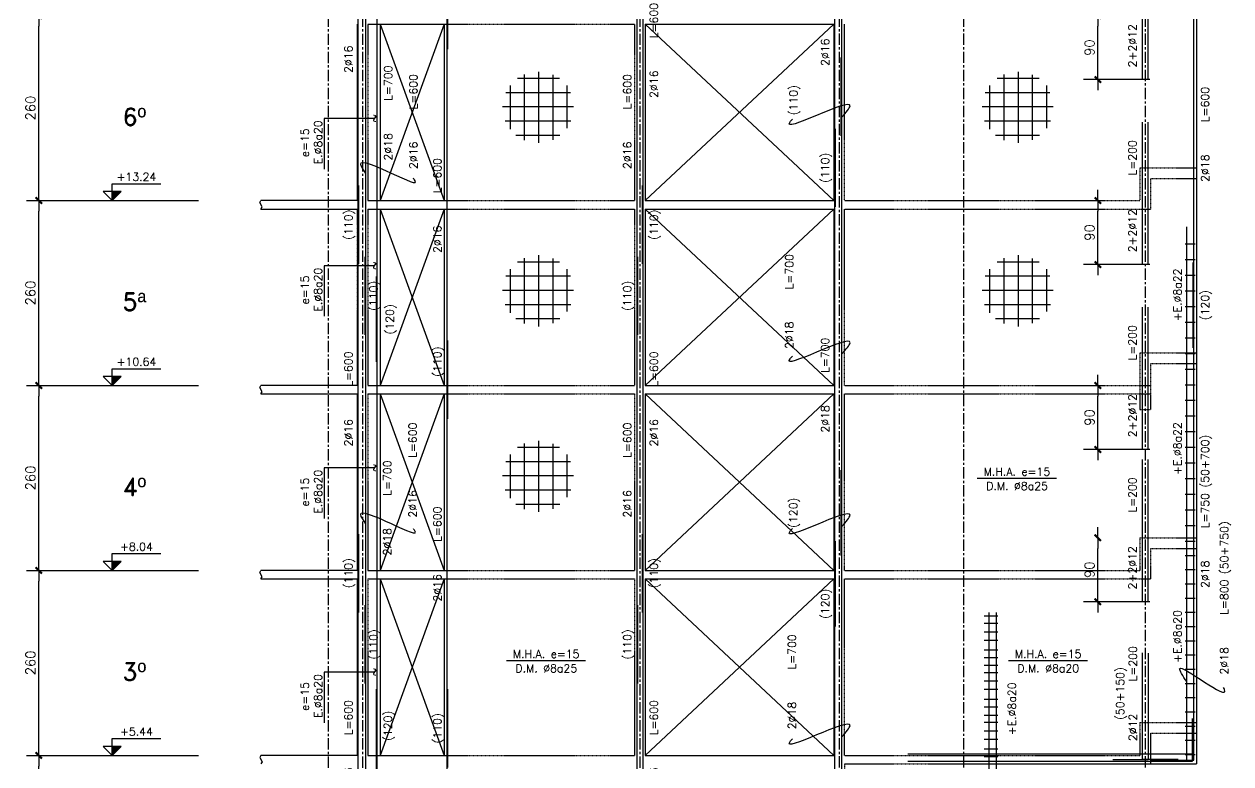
# Model space of a CAD drawing. Header units: millimetres. Extents: x 7445 to 13932, y -1320 to 2057.
# Drawn here: x 7445 to 9141, y -208 to 832 of the extents above; entities that cross this region are included whole.
import ezdxf
from ezdxf.enums import TextEntityAlignment as Align

# ---------------------------------------------------------------- set-up
doc = ezdxf.new("R2010")
doc.units = ezdxf.units.MM
doc.header["$LTSCALE"] = 0.5
doc.linetypes.add('CENTER', pattern=[50.8, 31.75, -6.35, 6.35, -6.35])
doc.linetypes.add('DASHED', pattern=[0.75, 0.5, -0.25])
for name, color, linetype in [('CONTORNO', 3, 'Continuous'), ('CONTORNOS', 3, 'Continuous'), ('COTAS1', 2, 'Continuous'), ('Cotas2', 1, 'Continuous'), ('EJES', 1, 'CENTER'), ('fe', 7, 'Continuous'), ('NIVELES', 3, 'Continuous'), ('SEGMENTOS1', 2, 'DASHED'), ('TEXTOS-SM', 3, 'Continuous'), ('TEXTOS1', 9, 'Continuous'), ('textos2', 2, 'Continuous'), ('VANOS', 1, 'Continuous')]:
    doc.layers.add(name, color=color, linetype=linetype)
doc.styles.add('ROMAND', font='romand')
doc.styles.add('ROMANS', font='romans')
doc.styles.add('ROMANS0', font='romans.shx')
doc.dimstyles.new('ING50', dxfattribs={"dimscale": 50, "dimtxt": 0.27, "dimasz": 0.3, "dimexe": 0.2, "dimexo": 1, "dimgap": 0.1, "dimtad": 1, "dimzin": 12, "dimdsep": 46, "dimtxsty": 'ROMANS', "dimblk1": 'TICK1', "dimblk2": 'TICK1', "dimsah": 1, "dimcen": 0.09, "dimse1": 1, "dimse2": 1, "dimclrd": 2, "dimclre": 4, "dimclrt": 3, "dimadec": 0, "dimazin": 0, "dimtfac": 1, "dimtix": 1, "dimtmove": 2, "dimatfit": 3, "dimldrblk": 'TICK1', "dimfxl": 1, "dimtolj": 1, "dimtzin": 12, "dimarcsym": 0})

# ---------------------------------------------------------------- blocks, each defined once
blk = doc.blocks.new('nivel-el')
at = {"linetype": 'Continuous'}
blk.add_hatch(color=1, dxfattribs=at).paths.add_polyline_path([(0, 0), (12.5, 12.5), (0, 12.5)])
at = {"color": 3}
blk.add_lwpolyline([(0, 0), (12.5, 12.5), (0, 12.5), (-12.5, 12.5), (0, 0), (0, 12.5), (0, 23.6), (68.4, 23.6)], dxfattribs=at)
at = {"color": 3, "style": 'ROMANS'}
blk.add_attdef('%%P0.00', text='', height=11.2, dxfattribs=at).set_placement((34, 27.7), align=Align.CENTER)
blk = doc.blocks.new('TICK1')
at = {"color": 2}
for points in [[(0, 0), (-1, 0)], [(0, 0), (1, 0)]]:
    blk.add_lwpolyline(points, dxfattribs=at)
at = {"color": 2, "const_width": 0.2}
blk.add_lwpolyline([(-0.3, -0.3), (0.3, 0.3)], dxfattribs=at)
blk = doc.blocks.new('*D23')
at = {"layer": 'COTAS1', "color": 2, "lineweight": -2}
blk.add_line((7465.3, -441.3), (7465.3, -211.3), dxfattribs=at)
at = {"layer": 'Defpoints', "color": 0}
for p in [(7465.3, -196.3), (7477, -196.3), (7477, -456.3)]:
    blk.add_point(p, dxfattribs=at)
at = {"layer": 'COTAS1', "color": 2, "lineweight": -2, "xscale": 15, "yscale": 15, "zscale": 15}
for p, rotation in [((7465.3, -196.3), 90), ((7465.3, -456.3), 270)]:
    blk.add_blockref('TICK1', p, dxfattribs=dict(at, rotation=rotation))
at = {"layer": 'COTAS1', "color": 3, "insert": (7453.6, -326.3), "char_height": 13.5, "attachment_point": 5, "rotation": 90, "style": 'ROMANS'}
blk.add_mtext('\\A1;260', dxfattribs=at)
blk = doc.blocks.new('*D24')
at = {"layer": 'COTAS1', "color": 2, "lineweight": -2}
blk.add_line((7465.3, -181.3), (7465.3, 48.7), dxfattribs=at)
at = {"layer": 'Defpoints', "color": 0}
for p in [(7465.3, 63.7), (7477, 63.7), (7477, -196.3)]:
    blk.add_point(p, dxfattribs=at)
at = {"layer": 'COTAS1', "color": 2, "lineweight": -2, "xscale": 15, "yscale": 15, "zscale": 15}
for p, rotation in [((7465.3, 63.7), 90), ((7465.3, -196.3), 270)]:
    blk.add_blockref('TICK1', p, dxfattribs=dict(at, rotation=rotation))
at = {"layer": 'COTAS1', "color": 3, "insert": (7453.6, -66.3), "char_height": 13.5, "attachment_point": 5, "rotation": 90, "style": 'ROMANS'}
blk.add_mtext('\\A1;260', dxfattribs=at)
blk = doc.blocks.new('*D25')
at = {"layer": 'COTAS1', "color": 2, "lineweight": -2}
blk.add_line((7465.3, 78.7), (7465.3, 308.7), dxfattribs=at)
at = {"layer": 'Defpoints', "color": 0}
for p in [(7465.3, 323.7), (7477, 323.7), (7477, 63.7)]:
    blk.add_point(p, dxfattribs=at)
at = {"layer": 'COTAS1', "color": 2, "lineweight": -2, "xscale": 15, "yscale": 15, "zscale": 15}
for p, rotation in [((7465.3, 323.7), 90), ((7465.3, 63.7), 270)]:
    blk.add_blockref('TICK1', p, dxfattribs=dict(at, rotation=rotation))
at = {"layer": 'COTAS1', "color": 3, "insert": (7453.6, 193.7), "char_height": 13.5, "attachment_point": 5, "rotation": 90, "style": 'ROMANS'}
blk.add_mtext('\\A1;260', dxfattribs=at)
blk = doc.blocks.new('*D26')
at = {"layer": 'COTAS1', "color": 2, "lineweight": -2}
blk.add_line((7465.3, 338.7), (7465.3, 568.7), dxfattribs=at)
at = {"layer": 'Defpoints', "color": 0}
for p in [(7465.3, 583.7), (7477, 583.7), (7477, 323.7)]:
    blk.add_point(p, dxfattribs=at)
at = {"layer": 'COTAS1', "color": 2, "lineweight": -2, "xscale": 15, "yscale": 15, "zscale": 15}
for p, rotation in [((7465.3, 583.7), 90), ((7465.3, 323.7), 270)]:
    blk.add_blockref('TICK1', p, dxfattribs=dict(at, rotation=rotation))
at = {"layer": 'COTAS1', "color": 3, "insert": (7453.6, 453.7), "char_height": 13.5, "attachment_point": 5, "rotation": 90, "style": 'ROMANS'}
blk.add_mtext('\\A1;260', dxfattribs=at)
blk = doc.blocks.new('*D27')
at = {"layer": 'COTAS1', "color": 2, "lineweight": -2}
blk.add_line((7465.3, 598.7), (7465.3, 828.7), dxfattribs=at)
at = {"layer": 'Defpoints', "color": 0}
for p in [(7465.3, 843.7), (7477, 843.7), (7477, 583.7)]:
    blk.add_point(p, dxfattribs=at)
at = {"layer": 'COTAS1', "color": 2, "lineweight": -2, "xscale": 15, "yscale": 15, "zscale": 15}
for p, rotation in [((7465.3, 843.7), 90), ((7465.3, 583.7), 270)]:
    blk.add_blockref('TICK1', p, dxfattribs=dict(at, rotation=rotation))
at = {"layer": 'COTAS1', "color": 3, "insert": (7453.6, 713.7), "char_height": 13.5, "attachment_point": 5, "rotation": 90, "style": 'ROMANS'}
blk.add_mtext('\\A1;260', dxfattribs=at)
blk = doc.blocks.new('*D28')
at = {"layer": 'COTAS1', "color": 2, "lineweight": -2}
blk.add_line((7465.3, 858.7), (7465.3, 1088.7), dxfattribs=at)
at = {"layer": 'Defpoints', "color": 0}
for p in [(7465.3, 1103.7), (7477, 1103.7), (7477, 843.7)]:
    blk.add_point(p, dxfattribs=at)
at = {"layer": 'COTAS1', "color": 2, "lineweight": -2, "xscale": 15, "yscale": 15, "zscale": 15}
for p, rotation in [((7465.3, 1103.7), 90), ((7465.3, 843.7), 270)]:
    blk.add_blockref('TICK1', p, dxfattribs=dict(at, rotation=rotation))
at = {"layer": 'COTAS1', "color": 3, "insert": (7453.6, 973.7), "char_height": 13.5, "attachment_point": 5, "rotation": 90, "style": 'ROMANS'}
blk.add_mtext('\\A1;260', dxfattribs=at)
blk = doc.blocks.new('malla-1')
at = {"color": 1}
for p, q in [((-29.3, 40), (29.7, 40)), ((-20, 45.1), (-20, -47)), ((0, 49), (0, -50.9)), ((20, 44.6), (20, -46.5)), ((-46, 20), (44.8, 20)), ((-40, 29.7), (-40, -31.8)), ((40, 29.6), (40, -30.1)), ((-50.6, 0), (49.4, 0)), ((-46.9, -20), (45.6, -20)), ((-31.8, -40), (30.2, -40))]:
    blk.add_line(p, q, dxfattribs=at)
blk = doc.blocks.new('*D7')
at = {"layer": 'Defpoints', "color": 0, "ltscale": 0.5}
for p in [(8953.7, 323.7), (8965.4, 323.7), (8965.4, 233.7)]:
    blk.add_point(p, dxfattribs=at)
at = {"layer": 'fe', "color": 2, "lineweight": -2, "ltscale": 0.5}
blk.add_line((8953.7, 248.7), (8953.7, 308.7), dxfattribs=at)
at = {"layer": 'fe', "color": 2, "lineweight": -2, "ltscale": 0.5, "xscale": 15, "yscale": 15, "zscale": 15}
for p, rotation in [((8953.7, 323.7), 90), ((8953.7, 233.7), 270)]:
    blk.add_blockref('TICK1', p, dxfattribs=dict(at, rotation=rotation))
at = {"layer": 'fe', "color": 3, "ltscale": 0.5, "insert": (8942, 278.7), "char_height": 13.5, "attachment_point": 5, "rotation": 90, "style": 'ROMANS'}
blk.add_mtext('\\A1;90', dxfattribs=at)
blk = doc.blocks.new('*D8')
at = {"layer": 'Defpoints', "color": 0, "ltscale": 0.5}
for p in [(8953.7, 109.7), (8965.4, 109.7), (8965.4, 19.7)]:
    blk.add_point(p, dxfattribs=at)
at = {"layer": 'fe', "color": 2, "lineweight": -2, "ltscale": 0.5}
blk.add_line((8953.7, 34.7), (8953.7, 94.7), dxfattribs=at)
at = {"layer": 'fe', "color": 2, "lineweight": -2, "ltscale": 0.5, "xscale": 15, "yscale": 15, "zscale": 15}
for p, rotation in [((8953.7, 109.7), 90), ((8953.7, 19.7), 270)]:
    blk.add_blockref('TICK1', p, dxfattribs=dict(at, rotation=rotation))
at = {"layer": 'fe', "color": 3, "ltscale": 0.5, "insert": (8942, 64.7), "char_height": 13.5, "attachment_point": 5, "rotation": 90, "style": 'ROMANS'}
blk.add_mtext('\\A1;90', dxfattribs=at)
blk = doc.blocks.new('*D9')
at = {"layer": 'Defpoints', "color": 0, "ltscale": 0.5}
for p in [(8953.7, 583.7), (8965.4, 583.7), (8965.4, 493.7)]:
    blk.add_point(p, dxfattribs=at)
at = {"layer": 'fe', "color": 2, "lineweight": -2, "ltscale": 0.5}
blk.add_line((8953.7, 508.7), (8953.7, 568.7), dxfattribs=at)
at = {"layer": 'fe', "color": 2, "lineweight": -2, "ltscale": 0.5, "xscale": 15, "yscale": 15, "zscale": 15}
for p, rotation in [((8953.7, 583.7), 90), ((8953.7, 493.7), 270)]:
    blk.add_blockref('TICK1', p, dxfattribs=dict(at, rotation=rotation))
at = {"layer": 'fe', "color": 3, "ltscale": 0.5, "insert": (8942, 538.7), "char_height": 13.5, "attachment_point": 5, "rotation": 90, "style": 'ROMANS'}
blk.add_mtext('\\A1;90', dxfattribs=at)
blk = doc.blocks.new('*D62')
at = {"layer": 'Defpoints', "color": 0, "ltscale": 0.5}
for p in [(8953.7, 843.7), (8965.4, 843.7), (8965.4, 753.7)]:
    blk.add_point(p, dxfattribs=at)
at = {"layer": 'fe', "color": 2, "lineweight": -2, "ltscale": 0.5}
blk.add_line((8953.7, 768.7), (8953.7, 828.7), dxfattribs=at)
at = {"layer": 'fe', "color": 2, "lineweight": -2, "ltscale": 0.5, "xscale": 15, "yscale": 15, "zscale": 15}
for p, rotation in [((8953.7, 843.7), 90), ((8953.7, 753.7), 270)]:
    blk.add_blockref('TICK1', p, dxfattribs=dict(at, rotation=rotation))
at = {"layer": 'fe', "color": 3, "ltscale": 0.5, "insert": (8942, 798.7), "char_height": 13.5, "attachment_point": 5, "rotation": 90, "style": 'ROMANS'}
blk.add_mtext('\\A1;90', dxfattribs=at)

msp = doc.modelspace()

# ---------------------------------------------------------------- linework, layer by layer
at = {"layer": 'CONTORNO'}
for p, q in [((7912.547, 831.735), (7912.547, 583.735)), ((7945.047, 831.735), (7945.047, 583.735)), ((7945.047, 831.735), (8035.047, 831.735)), ((8035.047, 831.735), (8035.047, 583.735)), ((8317.547, 831.735), (8582.547, 831.735)), ((8317.547, 831.735), (8317.547, 583.735)), ((8582.547, 831.735), (8582.547, 583.735)), ((7912.547, 583.735), (7777.52, 583.735)), ((7945.047, 583.735), (8035.047, 583.735)), ((8317.547, 583.735), (8582.547, 583.735)), ((7777.52, 571.735), (7912.547, 571.735)), ((7945.047, 571.735), (7945.047, 323.735)), ((7945.047, 571.735), (8035.047, 571.735)), ((8035.047, 571.735), (8035.047, 323.735)), ((8317.547, 571.735), (8582.547, 571.735)), ((8317.547, 571.735), (8317.547, 323.735)), ((8582.547, 571.735), (8582.547, 323.735)), ((7912.547, 323.735), (7777.52, 323.735)), ((7945.047, 323.735), (8035.047, 323.735)), ((8317.547, 323.735), (8582.547, 323.735)), ((7777.52, 311.735), (7912.547, 311.735)), ((7912.547, 311.735), (7912.547, 63.735)), ((7945.047, 311.735), (7945.047, 63.735)), ((7945.047, 311.735), (8035.047, 311.735)), ((8035.047, 311.735), (8035.047, 63.735)), ((8317.547, 311.735), (8582.547, 311.735)), ((8317.547, 311.735), (8317.547, 63.735)), ((8582.547, 311.735), (8582.547, 63.735)), ((7912.547, 63.735), (7777.52, 63.735)), ((7777.52, 51.735), (7912.547, 51.735)), ((7912.547, 51.735), (7912.547, -196.266)), ((7945.047, 63.735), (8035.047, 63.735)), ((7945.047, 51.735), (7945.047, -196.266)), ((7945.047, 51.735), (8035.047, 51.735)), ((8035.047, 51.735), (8035.047, -196.266)), ((8317.547, 63.735), (8582.547, 63.735)), ((8317.547, 51.735), (8582.547, 51.735)), ((8317.547, 51.735), (8317.547, -196.266)), ((8582.547, 51.735), (8582.547, -196.266)), ((7912.547, -196.266), (7777.52, -196.266)), ((7945.047, -196.266), (8035.047, -196.266)), ((8317.547, -196.266), (8582.547, -196.266))]:
    msp.add_line(p, q, dxfattribs=at)
at = {"layer": 'CONTORNOS', "ltscale": 0.5}
for p in [(9092.547, 1409.735), (8815.047, -208.266)]:
    msp.add_line(p, (9092.547, -208.266), dxfattribs=at)
at = {"layer": 'CONTORNOS', "color": 2, "ltscale": 0.5}
for p, q in [((7776.02, 580.735), (7777.52, 583.735)), ((7779.02, 574.735), (7776.02, 580.735)), ((7777.52, 571.735), (7779.02, 574.735)), ((7776.02, 320.735), (7777.52, 323.735)), ((7779.02, 314.735), (7776.02, 320.735)), ((7777.52, 311.735), (7779.02, 314.735)), ((7776.02, 60.735), (7777.52, 63.735)), ((7779.02, 54.735), (7776.02, 60.735)), ((7777.52, 51.735), (7779.02, 54.735)), ((7777.52, -196.266), (7776.02, -199.266)), ((7776.02, -199.266), (7779.02, -205.266)), ((7779.02, -205.266), (7777.52, -208.266))]:
    msp.add_line(p, q, dxfattribs=at)
at = {"layer": 'Cotas2'}
for p, q in [((7447.873, 583.735), (7689.903, 583.735)), ((7447.873, 323.735), (7689.903, 323.735)), ((7447.873, 63.735), (7689.903, 63.735)), ((7447.873, -196.266), (7689.903, -196.266))]:
    msp.add_line(p, q, dxfattribs=at)
at = {"layer": 'EJES'}
for p, q in [((7872.047, 1986.668), (7872.047, -1188.546)), ((7920.047, 1986.668), (7920.047, -1188.546)), ((8310.047, 1986.668), (8310.047, -1188.546)), ((8590.047, 1986.757), (8590.047, -1188.546)), ((8765.047, 1986.757), (8765.047, -1188.546)), ((9020.047, 1986.757), (9020.047, -253.801))]:
    msp.add_line(p, q, dxfattribs=at)
at = {"layer": 'fe', "color": 6, "ltscale": 0.5}
for p, q in [((8040.047, 796.734), (8040.047, 876.734)), ((8593.047, 674.734), (8593.047, 784.734)), ((8585.047, 574.734), (8585.047, 684.734)), ((7915.047, 494.734), (7915.047, 604.734)), ((8313.547, 494.734), (8313.547, 604.734)), ((7924.047, 394.734), (7924.047, 504.734)), ((8307.047, 394.734), (8307.047, 504.734)), ((9087.547, 376.734), (9087.547, 496.734)), ((7940.047, 356.734), (7940.047, 476.734)), ((8040.047, 276.734), (8040.047, 386.734)), ((8593.047, 84.734), (8593.047, 204.734)), ((7915.047, 4.734), (7915.047, 114.734)), ((8313.547, 4.734), (8313.547, 114.734)), ((8585.047, -15.266), (8585.047, 104.734)), ((7924.047, -95.266), (7924.047, 14.734)), ((8307.047, -95.266), (8307.047, 14.734)), ((7940.047, -223.266), (7940.047, -103.266)), ((8040.047, -213.266), (8040.047, -103.266))]:
    msp.add_line(p, q, dxfattribs=at)
at = {"layer": 'fe', "color": 1, "ltscale": 0.5}
for p, q in [((9026.838, 753.735), (8933.635, 753.735)), ((9090.547, 522.371), (9076.547, 522.371)), ((9026.838, 493.735), (8933.635, 493.735)), ((9090.547, 500.371), (9076.547, 500.371)), ((9090.547, 478.371), (9076.547, 478.371)), ((9090.547, 456.371), (9076.547, 456.371)), ((9090.547, 434.371), (9076.547, 434.371)), ((9090.547, 412.371), (9076.547, 412.371)), ((9090.547, 390.371), (9076.547, 390.371)), ((9090.547, 368.371), (9076.547, 368.371)), ((9090.547, 346.371), (9076.547, 346.371)), ((9090.547, 324.371), (9076.547, 324.371)), ((9090.547, 302.371), (9076.547, 302.371)), ((9090.547, 280.371), (9076.547, 280.371)), ((9090.547, 258.371), (9076.547, 258.371)), ((9026.838, 233.735), (8933.635, 233.735)), ((9090.547, 236.371), (9076.547, 236.371)), ((9090.547, 214.371), (9076.547, 214.371)), ((9090.547, 192.371), (9076.547, 192.371)), ((9090.547, 170.371), (9076.547, 170.371)), ((9090.547, 148.371), (9076.547, 148.371)), ((9090.547, 126.371), (9076.547, 126.371)), ((9090.547, 104.371), (9076.547, 104.371)), ((9090.547, 84.371), (9076.547, 84.371)), ((9090.547, 64.371), (9076.547, 64.371)), ((9090.547, 44.371), (9076.547, 44.371)), ((9026.838, 19.735), (8933.635, 19.735)), ((9090.547, 24.371), (9076.547, 24.371)), ((9090.547, 4.371), (9076.547, 4.371)), ((9090.547, -15.629), (9076.547, -15.629)), ((9090.547, -35.629), (9076.547, -35.629)), ((9090.547, -55.629), (9076.547, -55.629)), ((9090.547, -75.629), (9076.547, -75.629)), ((9090.547, -95.629), (9076.547, -95.629)), ((9090.547, -115.629), (9076.547, -115.629)), ((9090.547, -135.629), (9076.547, -135.629)), ((9090.547, -155.629), (9076.547, -155.629)), ((9090.547, -175.629), (9076.547, -175.629)), ((9090.547, -195.629), (9076.547, -195.629))]:
    msp.add_line(p, q, dxfattribs=at)
at = {"layer": 'fe', "ltscale": 0.5}
for points in [[(8039.047, 1446.734), (8039.047, 796.734)], [(8594.047, 674.734), (8594.047, 1274.734)], [(8584.047, 574.734), (8584.047, 1174.734)], [(7914.047, 494.734), (7914.047, 1094.734)], [(8314.547, 494.734), (8314.547, 1094.734)], [(7941.047, 356.734), (7941.047, 1056.734)], [(7925.047, 394.734), (7925.047, 994.734)], [(8306.047, 394.734), (8306.047, 994.734)], [(9088.547, 376.734), (9088.547, 976.734)], [(9015.87, 953.735), (9015.87, 753.735)], [(9023.87, 953.735), (9023.87, 753.735)], [(8039.047, 276.734), (8039.047, 876.734)], [(8594.047, 84.734), (8594.047, 784.734)], [(8584.047, -15.266), (8584.047, 684.734)], [(9015.87, 693.735), (9015.87, 493.735)], [(9023.87, 693.735), (9023.87, 493.735)], [(7914.047, 4.734), (7914.047, 604.734)], [(8314.547, 4.734), (8314.547, 604.734)], [(9028.547, -203.266), (9078.547, -203.266), (9078.547, 546.734)], [(7925.047, -95.266), (7925.047, 504.734)], [(8306.047, -95.266), (8306.047, 504.734)], [(9038.547, -203.266), (9088.547, -203.266), (9088.547, 496.734)], [(7941.047, -223.266), (7941.047, 476.734)], [(9015.87, 433.735), (9015.87, 233.735)], [(9023.87, 433.735), (9023.87, 233.735)], [(8039.047, -213.266), (8039.047, 386.734)], [(8594.047, -495.266), (8594.047, 204.734)], [(9015.87, 219.735), (9015.87, 19.735)], [(9023.87, 219.735), (9023.87, 19.735)], [(7914.047, -485.266), (7914.047, 114.734)], [(8314.547, -485.266), (8314.547, 114.734)], [(8584.047, -595.266), (8584.047, 104.734)], [(7925.047, -585.266), (7925.047, 14.734)], [(8306.047, -585.266), (8306.047, 14.734)], [(8801.047, -595.266), (8801.047, 4.734)], [(8811.047, -495.266), (8811.047, 4.734)], [(9024.625, -52.724), (9024.625, -202.724), (8974.625, -202.724)], [(9066.547, -202.266), (9016.547, -202.266), (9016.547, -52.266)], [(7891.047, -753.266), (7941.047, -753.266), (7941.047, -103.266)], [(8089.047, -753.266), (8039.047, -753.266), (8039.047, -103.266)], [(8686.547, -194.266), (9086.547, -194.266), (9086.547, -144.266)], [(8686.547, -204.266), (9086.547, -204.266), (9086.547, -154.266)]]:
    msp.add_lwpolyline(points, dxfattribs=at)
at = {"layer": 'fe', "color": 2, "ltscale": 0.5}
for points in [[(8594.047, 700.947), (8605.59, 716.676), (8521.217, 694.326), (8524.529, 697.967)], [(8594.047, 368.022), (8605.59, 383.751), (8521.217, 361.402), (8524.529, 365.043)], [(8594.047, 125.501), (8605.59, 141.23), (8521.217, 118.881), (8524.529, 122.522)], [(9078.547, -92.361), (9068.665, -74.523), (9131.672, -103.712), (9130.32, -100.739)], [(8594.047, -170.186), (8605.59, -154.457), (8521.217, -176.806), (8524.529, -173.165)]]:
    msp.add_spline(points, degree=3, dxfattribs=at)
at = {"layer": 'SEGMENTOS1'}
for p, q in [((7927.547, 831.735), (7945.047, 831.735)), ((7927.547, 831.735), (7927.547, 583.735)), ((8035.047, 831.735), (8302.547, 831.735)), ((8302.547, 831.735), (8302.547, 583.735)), ((8597.547, 583.735), (8597.547, 831.735)), ((9012.547, 629.735), (9012.547, 583.735)), ((9012.547, 629.735), (9092.547, 629.735)), ((9092.547, 629.735), (9092.547, 614.735)), ((9027.547, 614.735), (9092.547, 614.735)), ((9027.547, 614.735), (9027.547, 571.735)), ((7927.547, 583.735), (7945.047, 583.735)), ((8035.047, 583.735), (8302.547, 583.735)), ((8597.547, 583.735), (9012.547, 583.735)), ((7912.547, 571.735), (7912.547, 323.735)), ((7927.547, 571.735), (7945.047, 571.735)), ((7927.547, 571.735), (7927.547, 323.735)), ((8035.047, 571.735), (8302.547, 571.735)), ((8302.547, 571.735), (8302.547, 323.735)), ((8597.547, 571.735), (9027.547, 571.735)), ((8597.547, 323.735), (8597.547, 571.735)), ((9012.547, 369.735), (9012.547, 289.735)), ((9012.547, 369.735), (9092.547, 369.735)), ((9092.547, 369.735), (9092.547, 354.735)), ((9027.547, 354.735), (9092.547, 354.735)), ((9027.547, 354.735), (9027.547, 289.735)), ((7927.547, 323.735), (7945.047, 323.735)), ((8035.047, 323.735), (8302.547, 323.735)), ((8597.547, 323.735), (9027.547, 323.735)), ((7927.547, 311.735), (7945.047, 311.735)), ((7927.547, 311.735), (7927.547, 63.735)), ((8035.047, 311.735), (8302.547, 311.735)), ((8302.547, 311.735), (8302.547, 63.735)), ((8597.547, 311.735), (9027.547, 311.735)), ((8597.547, 63.735), (8597.547, 311.735)), ((9012.547, 289.735), (9027.547, 289.735)), ((9012.547, 109.735), (9012.547, 63.735)), ((9012.547, 109.735), (9092.547, 109.735)), ((9092.547, 109.735), (9092.547, 94.735)), ((9027.547, 94.735), (9092.547, 94.735)), ((9027.547, 94.735), (9027.547, 51.735)), ((7927.547, 63.735), (7945.047, 63.735)), ((7927.547, 51.735), (7945.047, 51.735)), ((7927.547, 51.735), (7927.547, -196.266)), ((8035.047, 63.735), (8302.547, 63.735)), ((8035.047, 51.735), (8302.547, 51.735)), ((8302.547, 51.735), (8302.547, -196.266)), ((8597.547, 63.735), (9012.547, 63.735)), ((8597.547, 51.735), (9027.547, 51.735)), ((8597.547, -196.266), (8597.547, 51.735)), ((9012.547, -150.266), (9012.547, -196.266)), ((9012.547, -150.266), (9092.547, -150.266)), ((9092.547, -150.266), (9092.547, -165.266)), ((9027.547, -165.266), (9027.547, -208.266)), ((9027.547, -165.266), (9092.547, -165.266)), ((7927.547, -196.266), (7945.047, -196.266)), ((8035.047, -196.266), (8302.547, -196.266)), ((8597.547, -196.266), (9012.547, -196.266)), ((8597.547, -208.266), (8815.047, -208.266)), ((8597.547, -208.266), (8597.547, -746.266))]:
    msp.add_line(p, q, dxfattribs=at)
at = {"layer": 'TEXTOS1', "color": 1, "ltscale": 0.5}
for p, q in [((7936.644, 699.164), (7866.593, 699.164)), ((7866.593, 699.164), (7866.593, 627.984)), ((7936.644, 492.118), (7866.593, 492.118)), ((7866.593, 492.118), (7866.593, 420.938)), ((7936.644, 207.936), (7866.593, 207.936)), ((7866.593, 207.936), (7866.593, 136.756)), ((7936.644, -79.264), (7866.593, -79.264)), ((7866.593, -79.264), (7866.593, -150.444))]:
    msp.add_line(p, q, dxfattribs=at)
at = {"layer": 'TEXTOS1', "color": 5}
for p, q in [((8784.153, 193.272), (8895.358, 193.272)), ((8122.538, -63.02), (8233.743, -63.02)), ((8827.976, -63.02), (8939.181, -63.02))]:
    msp.add_line(p, q, dxfattribs=at)
at = {"layer": 'TEXTOS1', "color": 2, "ltscale": 0.5}
for points in [[(7925.047, 621.65), (7917.679, 634.921), (7993.378, 612.994), (7991.692, 615.054)], [(7925.047, 128.887), (7917.679, 142.158), (7993.378, 120.231), (7991.692, 122.29)]]:
    msp.add_spline(points, degree=3, dxfattribs=at)
at = {"layer": 'VANOS', "ltscale": 0.5}
for p, q in [((8035.047, 831.735), (7945.047, 583.735)), ((7945.047, 831.735), (8035.047, 583.735)), ((8582.547, 831.735), (8317.547, 583.735)), ((8317.547, 831.735), (8582.547, 583.735)), ((8035.047, 571.735), (7945.047, 323.735)), ((7945.047, 571.735), (8035.047, 323.735)), ((8582.547, 571.735), (8317.547, 323.735)), ((8317.547, 571.735), (8582.547, 323.735)), ((8035.047, 311.735), (7945.047, 63.735)), ((7945.047, 311.735), (8035.047, 63.735)), ((8582.547, 311.735), (8317.547, 63.735)), ((8317.547, 311.735), (8582.547, 63.735)), ((8035.047, 51.735), (7945.047, -196.266)), ((7945.047, 51.735), (8035.047, -196.266)), ((8582.547, 51.735), (8317.547, -196.266)), ((8317.547, 51.735), (8582.547, -196.266)), ((8813.329, -0.816), (8793.959, -0.816)), ((8813.329, -10.913), (8793.959, -10.913)), ((8813.329, -22.964), (8793.959, -22.964)), ((8813.329, -34.689), (8793.959, -34.689)), ((8813.329, -48.369), (8793.959, -48.369)), ((8813.329, -59.117), (8793.959, -59.117)), ((8813.329, -70.038), (8793.959, -70.038)), ((8813.329, -80.135), (8793.959, -80.135)), ((8813.329, -92.186), (8793.959, -92.186)), ((8813.329, -103.911), (8793.959, -103.911)), ((8813.329, -117.591), (8793.959, -117.591)), ((8813.329, -128.339), (8793.959, -128.339)), ((8813.329, -140.155), (8793.959, -140.155)), ((8813.329, -150.252), (8793.959, -150.252)), ((8813.329, -162.304), (8793.959, -162.304)), ((8813.329, -174.029), (8793.959, -174.029)), ((8813.329, -187.709), (8793.959, -187.709)), ((8813.329, -198.457), (8793.959, -198.457))]:
    msp.add_line(p, q, dxfattribs=at)

# ---------------------------------------------------------------- block references
at = {"layer": 'fe', "ltscale": 0.5}
for p in [(8167.599, 715.755), (8841.495, 715.755), (8167.599, 457.749), (8841.495, 457.749), (8167.599, 197.026)]:
    msp.add_blockref('malla-1', p, dxfattribs=at)
at = {"layer": 'NIVELES'}
for p, values in [((7568.523, 583.735), {'%%P0.00': '+13.24'}), ((7568.523, 323.735), {'%%P0.00': '+10.64'}), ((7568.523, 63.735), {'%%P0.00': '+8.04'}), ((7568.523, -196.266), {'%%P0.00': '+5.44'})]:
    msp.add_blockref('nivel-el', p, dxfattribs=at).add_auto_attribs(values)

# ---------------------------------------------------------------- texts
at = {"layer": 'fe', "color": 9, "ltscale": 0.5, "style": 'ROMANS0'}
for s, p in [('(110)', (8531.49, 724.734)), ('(110)', (8576.047, 629.734)), ('(110)', (7906.047, 549.734)), ('(110)', (8335.297, 549.734)), ('(110)', (7941.297, 449.734)), ('(110)', (8298.047, 449.734)), ('(120)', (9109.953, 436.734)), ('(120)', (7964.23, 416.734)), ('(110)', (8031.047, 357.196)), ('(120)', (8531.235, 144.734)), ('(110)', (7906.047, 59.734)), ('(110)', (8335.297, 59.734)), ('(120)', (8576.047, 16.657)), ('(110)', (7941.297, -40.266)), ('(110)', (8298.047, -40.266)), ('(120)', (7961.569, -154.807)), ('(110)', (8031.047, -158.266))]:
    msp.add_text(s, height=11.25, rotation=90, dxfattribs=at).set_placement(p, align=Align.CENTER)
at = {"layer": 'TEXTOS-SM', "ltscale": 0.5, "style": 'ROMANS0'}
for s, p in [('2+2%%c12     L=200', (9007.87, 849.735)), ('2%%c16     L=600', (8576.047, 839.648)), ('2%%c16     L=600', (7906.047, 829.767)), ('2%%c16     L=600', (8335.297, 794.734)), ('2%%c18     L=700', (7961.829, 706.734)), ('2%%c16     L=600', (7997.332, 694.734)), ('2%%c16     L=600', (8298.047, 694.734)), ('2%%c18     L=600', (9109.953, 676.734)), ('2+2%%c12     L=200', (9007.87, 589.735)), ('2%%c16     L=600', (8031.047, 576.734)), ('2%%c18     L=700', (8525.675, 441.726)), ('2+2%%c12     L=200', (9007.87, 329.735)), ('2%%c18     L=700', (8576.047, 324.132)), ('2%%c16     L=600', (7906.047, 304.734)), ('2%%c16     L=600', (8335.297, 304.734)), ('2%%c16     L=600', (7996.314, 204.734)), ('2%%c16     L=600', (8298.047, 204.734)), ('2%%c18     L=750 (50+700)', (9109.953, 146.734)), ('2%%c18     L=700', (7960.769, 151.486)), ('2+2%%c12     L=200', (9007.87, 115.735)), ('2%%c16     L=600', (8031.047, 86.734)), ('2%%c18     L=800 (50+750)', (9136.872, 25.069)), ('2%%c18     L=700', (8529.421, -92.869)), ('2%%c12     L=200', (9008.547, -109.471)), ('(50+150)', (8990.547, -109.471)), ('2%%c16     L=600', (7906.047, -185.266)), ('2%%c16     L=600', (8335.297, -185.266))]:
    msp.add_text(s, height=11.25, rotation=90, dxfattribs=at).set_placement(p, align=Align.CENTER)
at = {"layer": 'TEXTOS1', "color": 9, "style": 'ROMANS'}
for s, p in [('~', (7942.011, 699.231)), ('e=15', (7844.918, 664.976)), ('E.%%C8a20', (7863.39, 665.531)), ('~', (7942.011, 492.184)), ('e=15', (7844.918, 457.93)), ('E.%%C8a20', (7863.39, 458.485)), ('+E.%%C8a22', (9071.257, 450.982)), ('+E.%%C8a22', (9071.257, 234.956)), ('E.%%C8a20', (7863.39, 174.303)), ('~', (7942.011, 208.002)), ('e=15', (7844.918, 173.748)), ('+E.%%C8a20', (9071.194, -29.188)), ('E.%%C8a20', (7863.39, -112.897)), ('~', (7942.011, -79.197)), ('e=15', (7844.918, -113.452)), ('+E.%%C8a20', (8838.544, -130.933))]:
    msp.add_text(s, height=11.25, rotation=90, dxfattribs=at).set_placement(p, align=Align.CENTER)
for s, p in [('M.H.A. e=15', (8840.012, 196.872)), ('D.M. %%C8a25', (8840.168, 176.709)), ('M.H.A. e=15', (8178.397, -59.42)), ('M.H.A. e=15', (8883.835, -59.42)), ('D.M. %%C8a25', (8178.552, -79.583)), ('D.M. %%C8a20', (8883.99, -79.583))]:
    msp.add_text(s, height=11.25, dxfattribs=at).set_placement(p, align=Align.CENTER)
at = {"layer": 'textos2', "color": 5, "style": 'ROMAND'}
for s, p in [('6º', (7582.818, 688.817)), ('5ª', (7582.818, 428.817)), ('4º', (7582.818, 168.817)), ('3º', (7582.818, -91.183))]:
    msp.add_text(s, height=25, dxfattribs=at).set_placement(p)

# ---------------------------------------------------------------- dimensions: what is measured, and where the dimension line sits
at = {"layer": 'COTAS1'}
for base, p1, p2, picture, middle in [((7465.331, 1103.735), (7476.971, 843.735), (7476.971, 1103.735), '*D28', (7453.581, 973.735)), ((7465.331, 843.735), (7476.971, 583.735), (7476.971, 843.735), '*D27', (7453.581, 713.735)), ((7465.331, 583.735), (7476.971, 323.735), (7476.971, 583.735), '*D26', (7453.581, 453.735)), ((7465.331, 323.735), (7476.971, 63.735), (7476.971, 323.735), '*D25', (7453.581, 193.735)), ((7465.331, 63.735), (7476.971, -196.266), (7476.971, 63.735), '*D24', (7453.581, -66.266)), ((7465.331, -196.266), (7476.971, -456.266), (7476.971, -196.266), '*D23', (7453.581, -326.266))]:
    dim = msp.add_linear_dim(base=base, p1=p1, p2=p2, angle=270, dimstyle='ING50', dxfattribs=at)
    dim.commit()
    dim.dimension.update_dxf_attribs({"geometry": picture, "text_midpoint": middle})
at = {"layer": 'fe', "color": 1, "ltscale": 0.5}
for base, p1, p2, picture, middle in [((8953.713, 843.735), (8965.352, 753.735), (8965.352, 843.735), '*D62', (8941.963, 798.735)), ((8953.713, 583.735), (8965.352, 493.735), (8965.352, 583.735), '*D9', (8941.963, 538.735)), ((8953.713, 323.735), (8965.352, 233.735), (8965.352, 323.735), '*D7', (8941.963, 278.735)), ((8953.713, 109.735), (8965.352, 19.735), (8965.352, 109.735), '*D8', (8941.963, 64.735))]:
    dim = msp.add_linear_dim(base=base, p1=p1, p2=p2, angle=270, dimstyle='ING50', dxfattribs=at)
    dim.commit()
    dim.dimension.update_dxf_attribs({"geometry": picture, "text_midpoint": middle})

doc.saveas('drawing.dxf')
